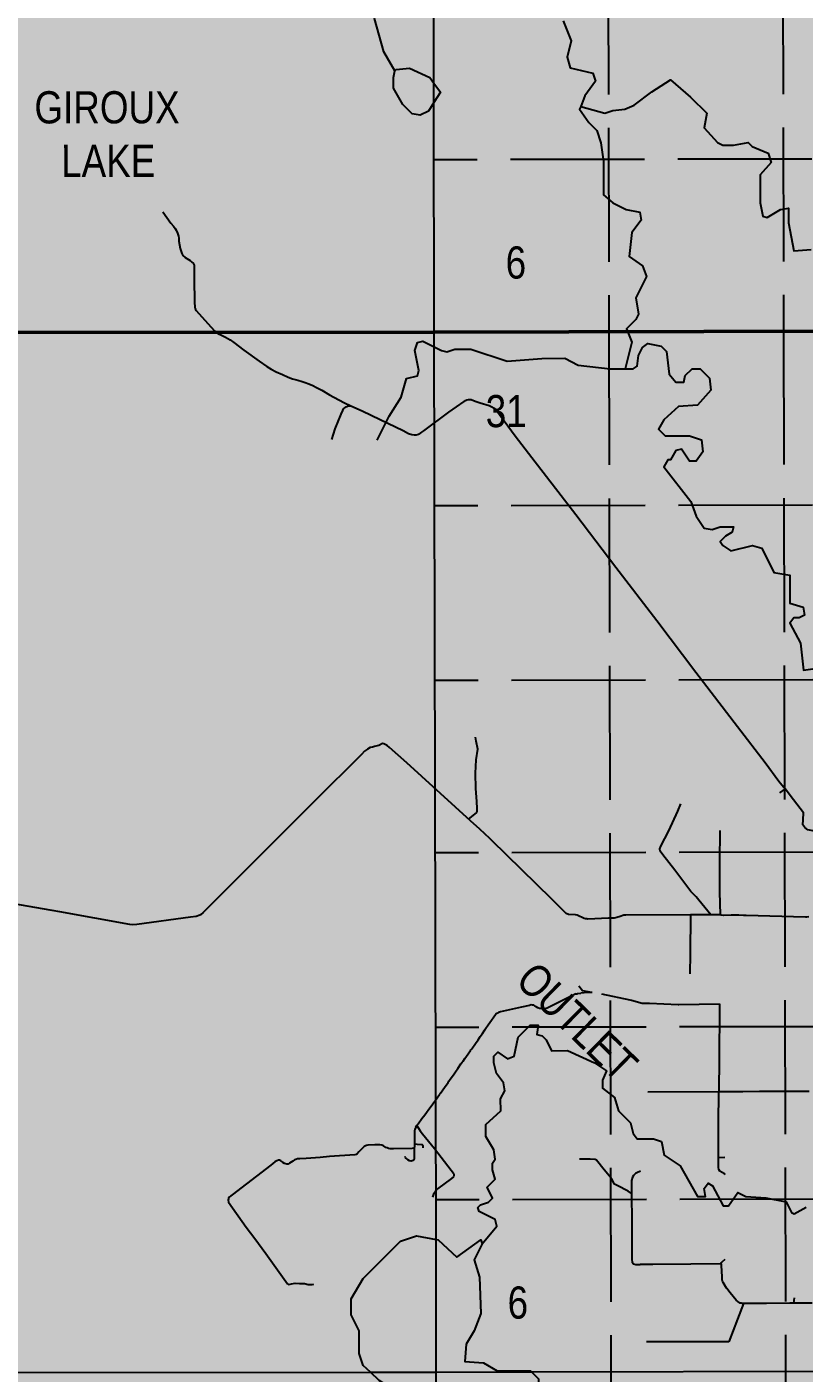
# Model space of a CAD drawing. Extents: x 508119 to 516015, y 6054829 to 6062261.
# Drawn here: x 514786.8 to 514931.8, y 6055720.6 to 6055971.8 of the extents above; entities that cross this region are included whole.
import ezdxf
from ezdxf.enums import TextEntityAlignment as Align

# ---------------------------------------------------------------- set-up
doc = ezdxf.new("R2010")
doc.units = 0
doc.header["$LTSCALE"] = 5
doc.linetypes.add('foc-UNSURVEYED', pattern=[12.5, 10, -2.5])
doc.layers.add('1', color=7, linetype='Continuous', lineweight=50, true_color=0x6e6e6e)
doc.layers.add('2', color=7, linetype='Continuous', true_color=0x6e6e6e)
doc.layers.add('ROUTE-MAP-BACKGROUND-H', color=7, linetype='Continuous', true_color=0xf0ebff)
for name, color, linetype in [('21', 160, 'Continuous'), ('24', 161, 'Continuous'), ('26', 160, 'Continuous'), ('36', 37, 'Continuous'), ('37', 37, 'Continuous'), ('L-USEC', 7, 'foc-UNSURVEYED'), ('T-WATER-H', 133, 'Continuous')]:
    doc.layers.add(name, color=color, linetype=linetype)
doc.styles.add('60', font='ARIALN.TTF', dxfattribs={"height": 7.5})
doc.styles.add('80', font='ARIALN.TTF', dxfattribs={"height": 10})

# ---------------------------------------------------------------- blocks, each defined once
blk = doc.blocks.new('Route_Grid_ut')
at = {"layer": 'L-USEC', "color": 252, "ltscale": 0.5, "true_color": 0x8c8c8c}
for p, q in [((32.59, 194.33), (32.59, 0)), ((65.18, 194.33), (65.18, 0)), ((97.77, 194.33), (97.77, 0)), ((130.36, 194.33), (130.36, 0)), ((162.95, 194.33), (162.95, 0)), ((195.54, 161.74), (0, 161.74)), ((195.54, 129.15), (0, 129.15)), ((195.54, 96.96), (0, 96.96)), ((195.54, 64.37), (0, 64.37)), ((195.54, 32.19), (0, 32.19))]:
    blk.add_line(p, q, dxfattribs=at)
at = {"layer": 'L-USEC', "color": 252, "true_color": 0x8c8c8c, "style": '60'}
blk.add_text('31', height=6, rotation=0, dxfattribs=at).set_placement((13.39, 179.43), align=Align.MIDDLE_CENTER)
for s, p in [('36', (179.07, 179.8)), ('6', (15.25, 12.98)), ('1', (180.19, 13.35))]:
    blk.add_text(s, height=6, rotation=0, dxfattribs=at).set_placement(p, align=Align.MIDDLE)

msp = doc.modelspace()

# ---------------------------------------------------------------- hatches: boundary and pattern name
at = {"layer": 'ROUTE-MAP-BACKGROUND-H'}
h = msp.add_hatch(color=256, dxfattribs=at)
h.dxf.hatch_style = 1
h.paths.add_polyline_path([(515090.845, 6055331.942), (514698.954, 6055331.128), (514698.945, 6055525.368), (514666.338, 6055525.404), (514666.4, 6055720.611), (514667.214, 6055915.277), (514667.136, 6056303.079), (515056.588, 6056303.406), (515059.123, 6055915.379), (515059.901, 6055721.28), (515060.675, 6055528.087), (515090.011, 6055528.179)])
at = {"layer": 'T-WATER-H'}
h = msp.add_hatch(color=256, dxfattribs=at)
h.dxf.hatch_style = 1
h.paths.add_polyline_path([(514862.715, 6055957.713), (514861.675, 6055956.094), (514860.176, 6055955.344), (514858.677, 6055955.592), (514856.928, 6055957.34), (514855.178, 6055960.337), (514855.178, 6055962.336), (514855.427, 6055963.585), (514855.677, 6055963.835), (514858.175, 6055964.087), (514861.923, 6055962.341), (514862.708, 6055961.262), (514863.922, 6055959.594)])
h = msp.add_hatch(color=256, dxfattribs=at)
h.dxf.hatch_style = 1
h.paths.add_polyline_path([(514904.733, 6055608.28), (514898.238, 6055612.027), (514896.239, 6055614.776), (514894.489, 6055619.523), (514886.493, 6055632.266), (514880.747, 6055638.012), (514877.998, 6055642.76), (514874.5, 6055644.758), (514872.002, 6055647.256), (514870.252, 6055652.503), (514867.004, 6055658.5), (514865.005, 6055661.498), (514863.26, 6055665.09), (514860.756, 6055670.243), (514857.508, 6055673.74), (514856.758, 6055675.49), (514856.008, 6055678.738), (514856.007, 6055683.986), (514854.007, 6055693.981), (514854.256, 6055696.231), (514858.751, 6055701.481), (514860.5, 6055703.981), (514862.747, 6055708.98), (514862.497, 6055711.729), (514860.748, 6055713.727), (514852.503, 6055719.221), (514850.854, 6055720.731), (514849.504, 6055721.968), (514848.754, 6055724.217), (514848.753, 6055728.465), (514847.253, 6055731.462), (514847.252, 6055734.461), (514849.5, 6055738.21), (514856.492, 6055745.211), (514859.49, 6055746.212), (514863.111, 6055745.535), (514863.487, 6055745.465), (514866.986, 6055742.218), (514871.481, 6055745.469), (514871.731, 6055744.72), (514870.233, 6055741.72), (514871.233, 6055738.472), (514871.485, 6055731.725), (514870.237, 6055728.476), (514868.739, 6055725.976), (514868.49, 6055722.728), (514871.987, 6055722.48), (514874.486, 6055720.982), (514880.731, 6055720.985), (514880.927, 6055720.789), (514882.23, 6055719.486), (514882.483, 6055703.741), (514883.483, 6055701.493), (514885.232, 6055698.994), (514885.732, 6055696.995), (514884.484, 6055691.996), (514884.984, 6055688.997), (514887.483, 6055684.5), (514893.23, 6055677.504), (514896.728, 6055672.257), (514898.977, 6055666.76), (514900.477, 6055659.512), (514901.727, 6055658.763), (514906.473, 6055661.014), (514911.719, 6055661.016), (514914.717, 6055659.268), (514920.213, 6055652.771), (514923.461, 6055649.523), (514926.459, 6055649.523), (514933.952, 6055653.275), (514937.699, 6055653.276), (514939.626, 6055652.225), (514943.195, 6055650.278), (514946.693, 6055647.279), (514949.691, 6055643.281), (514950.941, 6055636.533), (514951.191, 6055632.534), (514948.694, 6055627.784), (514944.199, 6055621.035), (514936.457, 6055611.287), (514934.209, 6055609.537), (514926.715, 6055608.535), (514915.725, 6055605.784), (514911.978, 6055605.783), (514909.23, 6055608.781), (514906.981, 6055608.781)])

# ---------------------------------------------------------------- linework, layer by layer
at = {"layer": '1'}
for p, q in [((514667.451, 6055914.693), (514862.792, 6055914.827)), ((514862.792, 6055914.827), (514960.458, 6055915.102))]:
    msp.add_line(p, q, dxfattribs=at)
at = {"layer": '2'}
for p, q in [((514862.708, 6055961.262), (514862.442, 6056108.956)), ((514862.715, 6055957.713), (514862.708, 6055961.262)), ((514862.792, 6055914.827), (514862.715, 6055957.713)), ((514863.111, 6055745.535), (514862.792, 6055914.827)), ((514863.158, 6055720.739), (514863.111, 6055745.535)), ((514667.4, 6055720.609), (514850.854, 6055720.731)), ((514850.854, 6055720.731), (514863.158, 6055720.739)), ((514863.158, 6055720.739), (514880.927, 6055720.789)), ((514863.26, 6055665.09), (514863.158, 6055720.739)), ((514880.927, 6055720.789), (514961.031, 6055721.01))]:
    msp.add_line(p, q, dxfattribs=at)
at = {"layer": '24'}
for points in [[(514855.427, 6055963.585), (514853.36, 6055967.135), (514851.608, 6055973.381), (514850.355, 6055980.876), (514847.102, 6055990.867), (514847.6, 6055994.366), (514843.348, 6056001.358), (514843.347, 6056004.357), (514845.594, 6056009.606), (514846.343, 6056012.105), (514847.842, 6056013.855), (514850.84, 6056015.857), (514854.089, 6056016.36), (514857.089, 6056015.863), (514864.837, 6056015.62), (514868.805, 6056014.781), (514873.586, 6056013.13)], [(514886.851, 6055972.914), (514888.352, 6055969.168), (514887.603, 6055966.168), (514888.104, 6055964.17), (514892.353, 6055963.175), (514892.854, 6055961.676), (514890.855, 6055958.925), (514890.106, 6055956.925)], [(514890.106, 6055956.925), (514894.606, 6055955.68), (514896.105, 6055956.182), (514898.355, 6055956.434), (514900.104, 6055957.185), (514903.352, 6055959.687), (514906.851, 6055961.939), (514910.601, 6055958.694), (514913.602, 6055955.699), (514913.103, 6055952.95), (514915.604, 6055950.203), (514916.604, 6055949.705), (514918.603, 6055949.707), (514921.352, 6055950.209), (514922.103, 6055949.46), (514925.102, 6055948.213), (514925.603, 6055946.465), (514923.604, 6055944.214), (514923.606, 6055938.966), (514924.107, 6055936.468), (514924.857, 6055936.219), (514927.356, 6055937.72), (514928.856, 6055937.972), (514928.857, 6055935.223), (514929.858, 6055929.976), (514933.108, 6055930.229)], [(514890.106, 6055956.925), (514889.857, 6055956.425), (514891.607, 6055953.928), (514893.107, 6055952.431), (514893.858, 6055950.182), (514894.359, 6055946.684), (514894.362, 6055940.437), (514896.112, 6055938.94), (514898.612, 6055937.693), (514901.112, 6055937.195), (514901.362, 6055935.696), (514899.613, 6055933.446), (514899.115, 6055928.947), (514901.615, 6055927.2), (514902.366, 6055925.202), (514900.367, 6055921.202), (514900.868, 6055918.203), (514900.369, 6055917.203), (514898.62, 6055915.452), (514899.62, 6055912.954), (514898.372, 6055907.955)], [(514852.136, 6055894.666), (514854.384, 6055899.166), (514856.632, 6055902.666), (514857.631, 6055906.166), (514859.63, 6055906.668), (514859.88, 6055907.667), (514859.129, 6055911.415), (514859.628, 6055912.915), (514860.628, 6055913.166), (514864.128, 6055911.42), (514865.128, 6055911.171), (514866.627, 6055911.672), (514869.626, 6055911.675), (514876.376, 6055909.433), (514882.874, 6055909.939), (514887.124, 6055909.943), (514889.624, 6055908.696), (514895.623, 6055907.952), (514898.372, 6055907.955)], [(514898.372, 6055907.955), (514899.872, 6055907.956), (514900.622, 6055908.457), (514900.871, 6055910.456), (514901.62, 6055911.956), (514902.62, 6055912.707), (514905.119, 6055912.21), (514906.12, 6055911.211), (514906.621, 6055906.963), (514907.871, 6055905.465), (514909.371, 6055905.466), (514909.62, 6055906.716), (514910.87, 6055907.967), (514912.369, 6055907.968), (514914.12, 6055906.221), (514914.37, 6055903.972), (514911.872, 6055901.221), (514908.373, 6055900.968), (514905.624, 6055898.466), (514904.625, 6055896.716), (514905.875, 6055895.468), (514910.374, 6055895.473), (514912.624, 6055894.725), (514912.875, 6055892.477), (514911.626, 6055890.726), (514910.376, 6055890.725), (514908.876, 6055892.972), (514907.876, 6055892.722), (514906.877, 6055890.971), (514906.377, 6055890.971), (514905.627, 6055889.721), (514910.629, 6055883.229), (514911.63, 6055880.481), (514913.13, 6055878.234), (514914.63, 6055877.986), (514916.13, 6055878.487), (514918.629, 6055878.489), (514918.379, 6055877.489), (514917.13, 6055876.739), (514916.131, 6055875.738), (514916.631, 6055874.989), (514918.131, 6055873.991), (514922.13, 6055874.994), (514923.879, 6055874.496), (514926.13, 6055870), (514929.13, 6055869.503), (514929.132, 6055864.255), (514931.631, 6055863.508), (514931.882, 6055862.009), (514930.882, 6055861.508), (514929.882, 6055861.507), (514929.133, 6055860.507), (514931.134, 6055856.76), (514931.635, 6055851.763), (514933.385, 6055852.014)], [(514871.731, 6055744.72), (514874.423, 6055747.995), (514874.173, 6055749.244), (514871.174, 6055750.742), (514870.924, 6055751.491), (514871.423, 6055751.992), (514872.923, 6055752.493), (514873.672, 6055753.243), (514872.672, 6055755.242), (514874.172, 6055756.742), (514873.671, 6055758.492), (514873.671, 6055759.741), (514874.171, 6055760.491), (514873.921, 6055762.241), (514872.42, 6055764.739), (514872.42, 6055766.988), (514875.169, 6055769.49), (514875.168, 6055771.739), (514875.918, 6055773.239), (514875.667, 6055774.738), (514874.417, 6055776.487), (514873.917, 6055778.486), (514873.917, 6055779.736), (514874.666, 6055780.486), (514876.416, 6055779.238), (514877.666, 6055779.739), (514878.415, 6055783.238), (514880.664, 6055785.489), (514882.163, 6055785.491), (514881.914, 6055783.741), (514882.913, 6055783.492), (514883.663, 6055782.743), (514884.664, 6055780.744), (514887.663, 6055780.747), (514892.662, 6055778.501), (514894.912, 6055777.004), (514894.162, 6055775.254), (514894.163, 6055773.754), (514896.412, 6055772.006), (514897.163, 6055769.507), (514899.412, 6055767.26), (514899.913, 6055765.261), (514900.663, 6055764.262), (514903.662, 6055764.264), (514905.161, 6055763.765), (514905.662, 6055761.266), (514908.661, 6055759.269), (514911.911, 6055753.523), (514913.411, 6055753.524), (514913.161, 6055755.023)], [(514913.161, 6055755.023), (514913.91, 6055756.024), (514914.66, 6055755.524), (514916.66, 6055751.777), (514917.66, 6055751.777), (514919.409, 6055754.278), (514920.908, 6055753.529), (514924.657, 6055753.282), (514928.406, 6055752.535), (514929.406, 6055750.536), (514929.906, 6055750.286), (514932.155, 6055751.538)]]:
    msp.add_lwpolyline(points, dxfattribs=at)
at = {"layer": '26'}
for points in [[(514862.715, 6055957.713), (514861.675, 6055956.094), (514860.176, 6055955.344), (514858.677, 6055955.592), (514856.928, 6055957.34), (514855.178, 6055960.337), (514855.178, 6055962.336), (514855.427, 6055963.585)], [(514855.427, 6055963.585), (514855.677, 6055963.835), (514858.175, 6055964.087), (514861.923, 6055962.341), (514862.708, 6055961.262)], [(514862.708, 6055961.262), (514863.922, 6055959.594), (514862.715, 6055957.713)], [(514850.854, 6055720.731), (514849.504, 6055721.968), (514848.754, 6055724.217), (514848.753, 6055728.465), (514847.253, 6055731.462), (514847.252, 6055734.461), (514849.5, 6055738.21), (514856.492, 6055745.211), (514859.49, 6055746.212), (514863.111, 6055745.535)], [(514863.111, 6055745.535), (514863.487, 6055745.465), (514866.986, 6055742.218), (514871.481, 6055745.469), (514871.731, 6055744.72)], [(514871.731, 6055744.72), (514870.233, 6055741.72), (514871.233, 6055738.472), (514871.485, 6055731.725), (514870.237, 6055728.476), (514868.739, 6055725.976), (514868.49, 6055722.728), (514871.987, 6055722.48), (514874.486, 6055720.982), (514880.731, 6055720.985), (514880.927, 6055720.789)], [(514857.508, 6055673.74), (514856.758, 6055675.49), (514856.008, 6055678.738), (514856.007, 6055683.986), (514854.007, 6055693.981), (514854.256, 6055696.231), (514858.751, 6055701.481), (514860.5, 6055703.981), (514862.747, 6055708.98), (514862.497, 6055711.729), (514860.748, 6055713.727), (514852.503, 6055719.221), (514850.854, 6055720.731)], [(514880.927, 6055720.789), (514882.23, 6055719.486), (514882.483, 6055703.741), (514883.483, 6055701.493)]]:
    msp.add_lwpolyline(points, dxfattribs=at)
at = {"layer": '36'}
for p, q in [((514851.641, 6055837.492), (514851.257, 6055837.4)), ((514849.179, 6055836.041), (514840.455, 6055827.315)), ((514840.455, 6055827.315), (514823.278, 6055810.135)), ((514871.273, 6055822.049), (514869.555, 6055823.617)), ((514884.691, 6055808.988), (514873.455, 6055820.036)), ((514823.278, 6055810.135), (514820.415, 6055807.272)), ((514886.676, 6055807.036), (514884.691, 6055808.988)), ((514792.922, 6055806.635), (514791.524, 6055806.888)), ((514819.147, 6055806.095), (514819.056, 6055806.02)), ((514910.56, 6055806.1), (514910.501, 6055798.799)), ((514911.799, 6055806.106), (514910.56, 6055806.1)), ((514913.965, 6055806.115), (514911.799, 6055806.106)), ((514914.012, 6055806.115), (514913.965, 6055806.115)), ((514914.048, 6055806.116), (514914.012, 6055806.115)), ((514818.358, 6055805.799), (514817.298, 6055805.654)), ((514891.266, 6055805.319), (514890.98, 6055805.351)), ((514920.479, 6055805.98), (514919.631, 6055806.006)), ((514920.977, 6055805.965), (514920.479, 6055805.98)), ((514910.501, 6055798.799), (514910.471, 6055795.072)), ((514908.394, 6055789.386), (514916.005, 6055789.462)), ((514916, 6055789.013), (514915.965, 6055785.465)), ((514916.005, 6055789.462), (514916, 6055789.013)), ((514915.965, 6055785.465), (514915.936, 6055782.45)), ((514915.936, 6055782.45), (514915.903, 6055779.138)), ((514915.903, 6055779.138), (514915.846, 6055773.267)), ((514915.843, 6055773.045), (514902.601, 6055772.987)), ((514915.831, 6055767.179), (514915.843, 6055773.045)), ((514915.846, 6055773.267), (514915.843, 6055773.045)), ((514917.017, 6055773.056), (514915.843, 6055773.045)), ((514920.354, 6055773.088), (514917.017, 6055773.056)), ((514923.472, 6055773.117), (514920.354, 6055773.088)), ((514932.697, 6055773.133), (514929.733, 6055773.132)), ((514859.331, 6055766.498), (514859.553, 6055766.8)), ((514915.827, 6055765.473), (514915.831, 6055767.179)), ((514915.819, 6055761.926), (514915.827, 6055765.473)), ((514915.828, 6055760.829), (514916.967, 6055760.841)), ((514899.596, 6055754.486), (514899.596, 6055754.416)), ((514899.596, 6055754.416), (514899.598, 6055753.991)), ((514899.598, 6055753.991), (514899.616, 6055748.886)), ((514903.561, 6055740.863), (514901.188, 6055740.848)), ((514910.625, 6055740.906), (514903.561, 6055740.863)), ((514916.39, 6055740.942), (514910.625, 6055740.906)), ((514918.01, 6055735.561), (514917.374, 6055736.344)), ((514924.742, 6055733.59), (514920.442, 6055733.568)), ((514929.144, 6055733.612), (514924.742, 6055733.59)), ((514929.362, 6055733.614), (514929.144, 6055733.612)), ((514931.458, 6055733.624), (514929.362, 6055733.614)), ((514929.89, 6055733.616), (514929.963, 6055734.632)), ((514933.296, 6055733.634), (514931.458, 6055733.624))]:
    msp.add_line(p, q, dxfattribs=at)
for points in [[(514812.14, 6055937.294), (514813.647, 6055935.17), (514814.143, 6055934.58), (514814.415, 6055934.187), (514814.611, 6055933.869), (514814.864, 6055933.326), (514815.06, 6055932.737), (514815.098, 6055932.353), (514815.126, 6055931.782), (514815.238, 6055931.136), (514815.407, 6055930.416), (514815.687, 6055929.48), (514815.884, 6055929.105), (514816.296, 6055928.787), (514817.232, 6055928.179), (514817.578, 6055927.898), (514817.821, 6055927.674), (514817.971, 6055927.327), (514818.008, 6055926.111), (514818.018, 6055923.687), (514818.027, 6055921.497), (514818.046, 6055920.439), (514818.102, 6055919.466), (514818.149, 6055919.232), (514818.233, 6055919.054), (514818.383, 6055918.839), (514820.563, 6055916.462), (514821.755, 6055915.104), (514822.404, 6055914.602), (514823.204, 6055914.175), (514823.813, 6055913.879), (514824.245, 6055913.637), (514824.691, 6055913.368), (514825.394, 6055912.924), (514827.261, 6055911.497), (514830.087, 6055909.383), (514831.548, 6055908.441), (514832.372, 6055907.943), (514833.292, 6055907.432), (514834.44, 6055906.908), (514835.549, 6055906.451), (514836.359, 6055906.142), (514837.346, 6055905.847), (514838.116, 6055905.619), (514838.724, 6055905.418), (514839.4, 6055905.163), (514840.116, 6055904.854), (514840.805, 6055904.518), (514841.779, 6055903.98), (514843.225, 6055903.146), (514844.036, 6055902.675), (514846.023, 6055901.653), (514847.091, 6055901.155), (514847.225, 6055901.093)], [(514847.225, 6055901.093), (514849.335, 6055900.12), (514852.714, 6055898.548), (514855.552, 6055897.15), (514856.985, 6055896.451), (514857.999, 6055895.926), (514858.593, 6055895.698), (514859.012, 6055895.645), (514859.411, 6055895.693), (514859.822, 6055895.808), (514860.253, 6055896.052), (514860.847, 6055896.432), (514865.525, 6055899.912), (514868.329, 6055901.876), (514868.585, 6055902.065), (514868.855, 6055902.228), (514869.152, 6055902.283), (514869.651, 6055902.23), (514870.395, 6055901.934), (514871.341, 6055901.639), (514873.002, 6055901.13), (514873.543, 6055900.888), (514873.949, 6055900.632), (514874.246, 6055900.363), (514877.889, 6055895.509), (514880.99, 6055891.425), (514889.208, 6055880.789), (514896.656, 6055870.948), (514904.279, 6055860.999), (514911.59, 6055851.401), (514919.376, 6055841.25), (514924.521, 6055834.523), (514927.094, 6055831.018), (514928.273, 6055829.587)], [(514843.648, 6055894.795), (514844.292, 6055896.795), (514845.407, 6055899.538), (514845.702, 6055900.228), (514845.864, 6055900.525), (514846.133, 6055900.769), (514846.349, 6055900.918), (514846.565, 6055901.039), (514846.781, 6055901.094), (514847.225, 6055901.093)], [(514869.189, 6055823.924), (514870.679, 6055825.128), (514870.79, 6055825.345), (514870.804, 6055825.952), (514870.74, 6055827.218), (514870.561, 6055829.691), (514870.457, 6055832.533), (514870.597, 6055835.014), (514870.906, 6055837.02), (514870.612, 6055838.49), (514870.504, 6055839.263)], [(514851.257, 6055837.4), (514850.845, 6055837.301), (514850.314, 6055837.022), (514849.768, 6055836.63), (514849.179, 6055836.041)], [(514854.409, 6055837.293), (514853.982, 6055837.665), (514853.382, 6055838.026), (514853.12, 6055838.076), (514852.431, 6055837.72), (514852.15, 6055837.614), (514851.641, 6055837.492)], [(514869.555, 6055823.617), (514857.646, 6055834.483), (514854.409, 6055837.293)], [(514934.013, 6055821.618), (514932.493, 6055821.975), (514931.89, 6055822.385), (514931.546, 6055822.899), (514931.624, 6055823.846), (514931.643, 6055825.152), (514929.831, 6055827.537), (514928.273, 6055829.587), (514927.198, 6055828.847)], [(514914.361, 6055806.117), (514912.144, 6055808.829), (514911.613, 6055809.456), (514910.672, 6055810.461), (514907.65, 6055814.428), (514905.437, 6055817.286), (514904.947, 6055817.991), (514904.851, 6055818.386), (514905.043, 6055818.876), (514906.538, 6055821.771), (514908.207, 6055825.465), (514908.798, 6055826.781)], [(514873.455, 6055820.036), (514873.154, 6055820.332), (514871.273, 6055822.049)], [(514791.524, 6055806.888), (514786.856, 6055807.735), (514773.36, 6055810.052), (514772.909, 6055810.081), (514772.691, 6055810.04), (514772.245, 6055809.874), (514755.303, 6055799.185)], [(514806.556, 6055804.239), (514805.991, 6055804.265), (514792.922, 6055806.635)], [(514819.056, 6055806.02), (514819.037, 6055806.004), (514818.358, 6055805.799)], [(514820.415, 6055807.272), (514819.683, 6055806.54), (514819.147, 6055806.095)], [(514887.796, 6055806.177), (514887.406, 6055806.36), (514887.172, 6055806.548), (514886.676, 6055807.036)], [(514890.98, 6055805.351), (514890.774, 6055805.408), (514889.427, 6055806.053), (514889.132, 6055806.104), (514887.796, 6055806.177)], [(514910.56, 6055806.1), (514898.521, 6055806.048), (514898.138, 6055806.011), (514897.442, 6055805.801), (514896.837, 6055805.582), (514896.621, 6055805.524)], [(514916.308, 6055806.054), (514916.179, 6055806.093), (514915.422, 6055806.122), (514914.048, 6055806.116)], [(514919.631, 6055806.006), (514918.173, 6055806.05), (514916.82, 6055805.961), (514916.308, 6055806.054)], [(514817.298, 6055805.654), (514807.287, 6055804.287), (514806.556, 6055804.239)], [(514896.621, 6055805.524), (514896.357, 6055805.453), (514895.284, 6055805.443), (514891.411, 6055805.303), (514891.266, 6055805.319)], [(514932.672, 6055805.746), (514932.258, 6055805.631), (514932.052, 6055805.628), (514920.977, 6055805.965)], [(514889.193, 6055791.32), (514883.847, 6055788.697), (514883.567, 6055788.588), (514883.24, 6055788.526), (514883.023, 6055788.51), (514882.852, 6055788.526), (514882.603, 6055788.588), (514882.401, 6055788.634), (514882.09, 6055788.759), (514881.81, 6055788.945), (514881.561, 6055789.116), (514881.344, 6055789.225), (514881.126, 6055789.256), (514880.862, 6055789.272), (514880.566, 6055789.179), (514879.027, 6055788.837), (514875.125, 6055787.966), (514874.751, 6055787.857), (514874.565, 6055787.764), (514874.332, 6055787.593), (514874.223, 6055787.406), (514872.103, 6055784.453)], [(514889.193, 6055791.32), (514889.263, 6055791.351), (514889.36, 6055791.367), (514889.52, 6055791.394), (514890.152, 6055791.501)], [(514892.201, 6055791.623), (514890.466, 6055791.931), (514889.755, 6055792.758)], [(514892.251, 6055791.62), (514892.201, 6055791.623), (514891.926, 6055791.623), (514891.566, 6055791.602), (514890.741, 6055791.56), (514890.152, 6055791.501)], [(514893.966, 6055791.378), (514899.252, 6055790.226), (514899.57, 6055790.145)], [(514899.57, 6055790.145), (514901.567, 6055789.637), (514902.93, 6055789.585)], [(514902.93, 6055789.585), (514908.259, 6055789.384), (514908.394, 6055789.386)], [(514868.466, 6055779.256), (514868.811, 6055779.749), (514869.542, 6055780.793), (514869.634, 6055780.925), (514869.767, 6055781.114), (514870.457, 6055782.101), (514870.941, 6055782.792), (514871.28, 6055783.277), (514871.365, 6055783.399), (514871.766, 6055783.971), (514872.103, 6055784.453), (514872.34, 6055784.791)], [(514859.553, 6055766.8), (514859.646, 6055766.926), (514859.656, 6055766.941), (514859.772, 6055767.098), (514860.492, 6055768.079), (514861.02, 6055768.799), (514861.338, 6055769.232), (514861.771, 6055769.822), (514862.184, 6055770.385), (514862.487, 6055770.798), (514863.03, 6055771.538), (514863.767, 6055772.541), (514863.77, 6055772.545), (514863.873, 6055772.693), (514863.946, 6055772.797), (514864.696, 6055773.869), (514865.345, 6055774.796), (514865.519, 6055775.045), (514865.769, 6055775.402), (514866.342, 6055776.221), (514866.744, 6055776.795), (514867.165, 6055777.397), (514867.768, 6055778.258), (514867.988, 6055778.573), (514868.143, 6055778.794), (514868.466, 6055779.256)], [(514929.733, 6055773.132), (514925.003, 6055773.131), (514923.472, 6055773.117)], [(514859.331, 6055766.498), (514859.156, 6055766.041), (514859.104, 6055765.793), (514859.07, 6055765.462), (514859.086, 6055763.369)], [(514859.553, 6055766.8), (514859.827, 6055766.27), (514860.133, 6055765.803), (514860.602, 6055765.255), (514862.824, 6055762.515), (514865.964, 6055758.476), (514866.352, 6055757.867), (514866.454, 6055757.643), (514866.454, 6055757.419), (514866.353, 6055757.216), (514865.988, 6055756.89), (514863.41, 6055754.932), (514863.065, 6055754.566), (514862.882, 6055754.301), (514862.659, 6055753.995), (514862.437, 6055753.385)], [(514859.086, 6055763.369), (514859.065, 6055762.808), (514859.03, 6055762.682), (514859.033, 6055762.545)], [(514859.086, 6055763.369), (514859.569, 6055763.301), (514860.545, 6055763.263), (514860.648, 6055763.039), (514860.648, 6055762.836), (514860.648, 6055762.633)], [(514859.033, 6055762.545), (514858.642, 6055762.464), (514855.177, 6055762.422), (514854.559, 6055762.433), (514854.25, 6055762.478), (514853.975, 6055762.591), (514853.746, 6055762.705), (514853.552, 6055762.819), (514853.3, 6055762.956), (514852.979, 6055763.081), (514852.625, 6055763.172), (514851.721, 6055763.17), (514850.417, 6055763.121), (514850.166, 6055763.075), (514849.926, 6055762.995), (514849.697, 6055762.834), (514849.469, 6055762.628), (514848.704, 6055761.86), (514848.406, 6055761.493), (514848.223, 6055761.367), (514847.971, 6055761.286), (514843.249, 6055760.967), (514841.476, 6055760.815), (514838.862, 6055760.615), (514837.673, 6055760.532), (514837.261, 6055760.543), (514836.952, 6055760.462), (514836.724, 6055760.359), (514836.381, 6055760.152), (514836.107, 6055759.934), (514835.799, 6055759.728), (514835.559, 6055759.579), (514835.284, 6055759.578), (514834.85, 6055759.669), (514834.506, 6055759.897), (514834.334, 6055760.091), (514834.174, 6055760.216), (514833.933, 6055760.33), (514833.739, 6055760.341), (514833.43, 6055760.215), (514833.042, 6055759.974), (514832.3, 6055759.389), (514825.072, 6055753.872), (514824.821, 6055753.643), (514824.547, 6055753.379), (514824.421, 6055753.23), (514824.376, 6055753.093), (514824.342, 6055752.933), (514824.342, 6055752.818), (514824.396, 6055752.495), (514827.692, 6055747.816), (514829.328, 6055745.712), (514831.386, 6055742.885), (514835.431, 6055737.228), (514835.592, 6055737.114), (514835.878, 6055737.184), (514836.141, 6055737.219), (514836.849, 6055737.346), (514837.662, 6055737.302), (514838.599, 6055737.281), (514839.275, 6055737.134), (514839.984, 6055737.101), (514840.315, 6055737.17)], [(514859.033, 6055762.545), (514859.057, 6055761.093), (514859.012, 6055760.578), (514858.91, 6055760.337), (514858.818, 6055760.257), (514858.681, 6055760.2), (514858.487, 6055760.154), (514858.144, 6055760.199), (514857.846, 6055760.347), (514857.64, 6055760.529), (514857.445, 6055760.769), (514857.353, 6055760.975)], [(514917.102, 6055757.656), (514916.912, 6055757.77), (514916.076, 6055758.27), (514915.849, 6055758.596), (514915.812, 6055758.936), (514915.819, 6055761.926)], [(514899.6, 6055754.114), (514898.969, 6055754.543), (514896.895, 6055755.595), (514896.413, 6055755.841), (514895.962, 6055756.61), (514895.724, 6055757.02), (514894.237, 6055758.814), (514893.325, 6055759.978), (514893.078, 6055760.295), (514892.796, 6055760.444), (514891.886, 6055760.468), (514889.856, 6055760.474)], [(514901.275, 6055758.245), (514900.568, 6055757.953), (514900.318, 6055757.798), (514900.09, 6055757.603), (514899.944, 6055757.452), (514899.735, 6055757.159), (514899.589, 6055756.53), (514899.596, 6055754.486)], [(514899.616, 6055748.886), (514899.641, 6055741.776), (514899.722, 6055741.249), (514899.977, 6055740.979), (514900.395, 6055740.841), (514901.188, 6055740.848)], [(514916.265, 6055740.941), (514916.363, 6055741.195), (514916.522, 6055741.357), (514917.025, 6055741.865)], [(514917.374, 6055736.344), (514917.31, 6055736.422), (514916.649, 6055737.494), (514916.548, 6055737.716), (514916.497, 6055738.006), (514916.5, 6055738.553), (514916.359, 6055740.649), (514916.39, 6055740.942)], [(514920.035, 6055733.61), (514919.847, 6055733.655), (514919.659, 6055733.745), (514919.413, 6055733.916), (514919.116, 6055734.2), (514918.01, 6055735.561)], [(514920.442, 6055733.568), (514920.212, 6055733.568), (514920.035, 6055733.61)]]:
    msp.add_lwpolyline(points, dxfattribs=at)
at = {"layer": '37'}
for p, q in [((514920.442, 6055733.568), (514919.324, 6055730.639)), ((514919.324, 6055730.639), (514917.71, 6055726.417)), ((514904.285, 6055726.392), (514902.351, 6055726.389)), ((514913.767, 6055726.41), (514904.285, 6055726.392)), ((514915.206, 6055726.413), (514913.767, 6055726.41)), ((514917.372, 6055726.417), (514915.206, 6055726.413)), ((514917.631, 6055726.417), (514917.372, 6055726.417)), ((514917.71, 6055726.417), (514917.631, 6055726.417))]:
    msp.add_line(p, q, dxfattribs=at)
msp.add_lwpolyline([(514916.179, 6055806.093), (514916.065, 6055810.374), (514916.057, 6055816.007), (514916.095, 6055821.816)], dxfattribs=at)

# ---------------------------------------------------------------- block references
at = {"layer": 'L-USEC', "color": 3}
for p, xscale, yscale, zscale, rotation in [((514862.792, 6055914.827), 0.9994839999999994, 0.9994839999999994, 0.9994839999999994, 0.1031286610060497), ((514863.158, 6055720.739), 0.999484, 0.999484, 0.999484, 0.1080127148528649), ((514863.513, 6055526.532), 0.9994839999999999, 0.9994839999999999, 0.9994839999999999, 0.1046796649497599)]:
    msp.add_blockref('Route_Grid_ut', p, dxfattribs=dict(at, xscale=xscale, yscale=yscale, zscale=zscale, rotation=rotation))

# ---------------------------------------------------------------- texts
at = {"layer": '21', "style": '80'}
msp.add_text('OUTLET', height=5.9969, rotation=315.53546, dxfattribs=at).set_placement((514877.675, 6055793.491))
at = {"layer": '26', "insert": (514780.207, 6055959.778), "char_height": 5.9969, "width": 42.62642, "attachment_point": 1, "rotation": 0.01832, "style": '80'}
msp.add_mtext('\\pi7.97357;GIROUX \\P\\pi12.96009;LAKE', dxfattribs=at)

doc.saveas('drawing.dxf')
